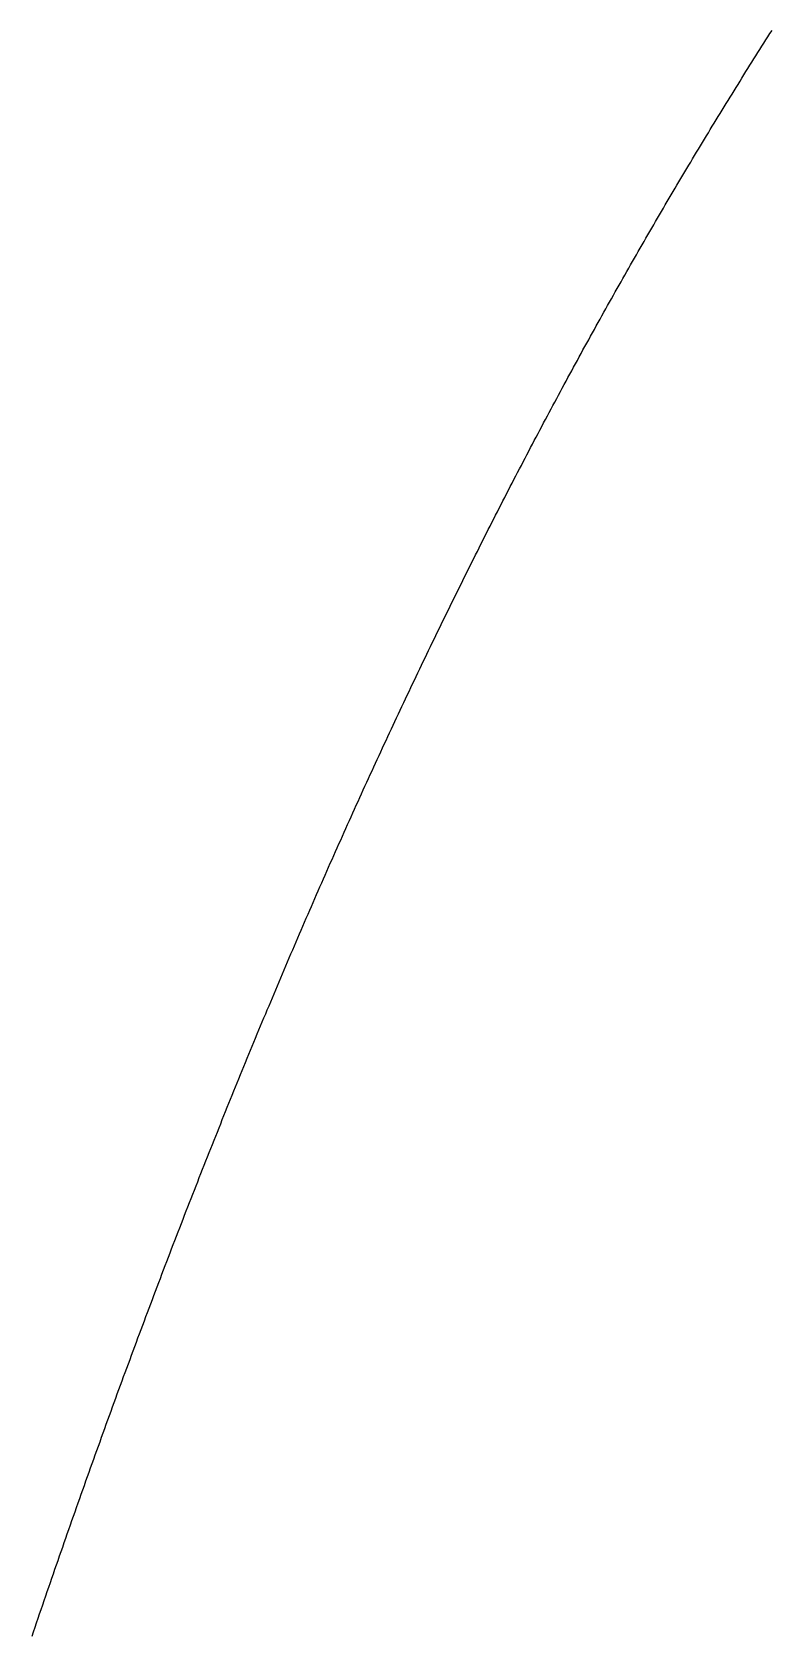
# Model space of a CAD drawing. Header units: millimetres. Extents: x 88 to 97873, y 32 to 55088.
# Drawn here: x 47985.706 to 47987.849, y 5232.905 to 5237.539 of the extents above; entities that cross this region are included whole.
import ezdxf

# ---------------------------------------------------------------- set-up
doc = ezdxf.new("R2010")
doc.units = ezdxf.units.MM
doc.header["$LTSCALE"] = 0.3

msp = doc.modelspace()

# ---------------------------------------------------------------- linework, layer by layer
for p, q in [((47987.8257, 5237.5075), (47987.8315, 5237.5166)), ((47987.8315, 5237.5166), (47987.8373, 5237.5257)), ((47987.8373, 5237.5257), (47987.8431, 5237.5348)), ((47987.8431, 5237.5348), (47987.849, 5237.544)), ((47987.7968, 5237.4616), (47987.8025, 5237.4708)), ((47987.8025, 5237.4708), (47987.8083, 5237.48)), ((47987.8083, 5237.48), (47987.8141, 5237.4891)), ((47987.8141, 5237.4891), (47987.8199, 5237.4983)), ((47987.8199, 5237.4983), (47987.8257, 5237.5075)), ((47987.7679, 5237.4156), (47987.7736, 5237.4248)), ((47987.7736, 5237.4248), (47987.7794, 5237.434)), ((47987.7794, 5237.434), (47987.7852, 5237.4432)), ((47987.7852, 5237.4432), (47987.791, 5237.4524)), ((47987.791, 5237.4524), (47987.7968, 5237.4616)), ((47987.7391, 5237.3693), (47987.7448, 5237.3786)), ((47987.7448, 5237.3786), (47987.7506, 5237.3879)), ((47987.7506, 5237.3879), (47987.7564, 5237.3971)), ((47987.7564, 5237.3971), (47987.7621, 5237.4064)), ((47987.7621, 5237.4064), (47987.7679, 5237.4156)), ((47987.7104, 5237.3229), (47987.7161, 5237.3322)), ((47987.7161, 5237.3322), (47987.7219, 5237.3415)), ((47987.7219, 5237.3415), (47987.7276, 5237.3508)), ((47987.7276, 5237.3508), (47987.7333, 5237.3601)), ((47987.7333, 5237.3601), (47987.7391, 5237.3693)), ((47987.6818, 5237.2762), (47987.6875, 5237.2855)), ((47987.6875, 5237.2855), (47987.6932, 5237.2949)), ((47987.6932, 5237.2949), (47987.6989, 5237.3042)), ((47987.6989, 5237.3042), (47987.7047, 5237.3135)), ((47987.7047, 5237.3135), (47987.7104, 5237.3229)), ((47987.6533, 5237.2293), (47987.659, 5237.2387)), ((47987.659, 5237.2387), (47987.6647, 5237.2481)), ((47987.6647, 5237.2481), (47987.6704, 5237.2574)), ((47987.6704, 5237.2574), (47987.6761, 5237.2668)), ((47987.6761, 5237.2668), (47987.6818, 5237.2762)), ((47987.6249, 5237.1822), (47987.6305, 5237.1916)), ((47987.6305, 5237.1916), (47987.6362, 5237.201)), ((47987.6362, 5237.201), (47987.6419, 5237.2105)), ((47987.6419, 5237.2105), (47987.6476, 5237.2199)), ((47987.6476, 5237.2199), (47987.6533, 5237.2293)), ((47987.6022, 5237.1443), (47987.6079, 5237.1538)), ((47987.6079, 5237.1538), (47987.6135, 5237.1632)), ((47987.6135, 5237.1632), (47987.6192, 5237.1727)), ((47987.6192, 5237.1727), (47987.6249, 5237.1822)), ((47987.5739, 5237.0968), (47987.5796, 5237.1063)), ((47987.5796, 5237.1063), (47987.5852, 5237.1158)), ((47987.5852, 5237.1158), (47987.5909, 5237.1253)), ((47987.5909, 5237.1253), (47987.5965, 5237.1348)), ((47987.5965, 5237.1348), (47987.6022, 5237.1443)), ((47987.5458, 5237.0491), (47987.5514, 5237.0586)), ((47987.5514, 5237.0586), (47987.557, 5237.0682)), ((47987.557, 5237.0682), (47987.5627, 5237.0777)), ((47987.5627, 5237.0777), (47987.5683, 5237.0873)), ((47987.5683, 5237.0873), (47987.5739, 5237.0968)), ((47987.5177, 5237.0011), (47987.5233, 5237.0107)), ((47987.5233, 5237.0107), (47987.5289, 5237.0203)), ((47987.5289, 5237.0203), (47987.5345, 5237.0299)), ((47987.5345, 5237.0299), (47987.5401, 5237.0395)), ((47987.5401, 5237.0395), (47987.5458, 5237.0491)), ((47987.4897, 5236.9529), (47987.4953, 5236.9626)), ((47987.4953, 5236.9626), (47987.5009, 5236.9722)), ((47987.5009, 5236.9722), (47987.5065, 5236.9819)), ((47987.5065, 5236.9819), (47987.5121, 5236.9915)), ((47987.5121, 5236.9915), (47987.5177, 5237.0011)), ((47987.4618, 5236.9045), (47987.4674, 5236.9142)), ((47987.4674, 5236.9142), (47987.4729, 5236.9239)), ((47987.4729, 5236.9239), (47987.4785, 5236.9336)), ((47987.4785, 5236.9336), (47987.4841, 5236.9433)), ((47987.4841, 5236.9433), (47987.4897, 5236.9529)), ((47987.4395, 5236.8657), (47987.4451, 5236.8754)), ((47987.4451, 5236.8754), (47987.4507, 5236.8851)), ((47987.4507, 5236.8851), (47987.4562, 5236.8948)), ((47987.4562, 5236.8948), (47987.4618, 5236.9045)), ((47987.4118, 5236.8169), (47987.4173, 5236.8266)), ((47987.4173, 5236.8266), (47987.4229, 5236.8364)), ((47987.4229, 5236.8364), (47987.4284, 5236.8462)), ((47987.4284, 5236.8462), (47987.434, 5236.8559)), ((47987.434, 5236.8559), (47987.4395, 5236.8657)), ((47987.3842, 5236.7679), (47987.3897, 5236.7777)), ((47987.3897, 5236.7777), (47987.3952, 5236.7875)), ((47987.3952, 5236.7875), (47987.4007, 5236.7973)), ((47987.4007, 5236.7973), (47987.4063, 5236.8071)), ((47987.4063, 5236.8071), (47987.4118, 5236.8169)), ((47987.3566, 5236.7186), (47987.3621, 5236.7285)), ((47987.3621, 5236.7285), (47987.3676, 5236.7383)), ((47987.3676, 5236.7383), (47987.3731, 5236.7482)), ((47987.3731, 5236.7482), (47987.3786, 5236.758)), ((47987.3786, 5236.758), (47987.3842, 5236.7679)), ((47987.3346, 5236.6791), (47987.3401, 5236.689)), ((47987.3401, 5236.689), (47987.3456, 5236.6989)), ((47987.3456, 5236.6989), (47987.3511, 5236.7087)), ((47987.3511, 5236.7087), (47987.3566, 5236.7186)), ((47987.3072, 5236.6294), (47987.3127, 5236.6394)), ((47987.3127, 5236.6394), (47987.3182, 5236.6493)), ((47987.3182, 5236.6493), (47987.3236, 5236.6592)), ((47987.3236, 5236.6592), (47987.3291, 5236.6692)), ((47987.3291, 5236.6692), (47987.3346, 5236.6791)), ((47987.2799, 5236.5796), (47987.2854, 5236.5895)), ((47987.2854, 5236.5895), (47987.2908, 5236.5995)), ((47987.2908, 5236.5995), (47987.2963, 5236.6095)), ((47987.2963, 5236.6095), (47987.3017, 5236.6195)), ((47987.3017, 5236.6195), (47987.3072, 5236.6294)), ((47987.2581, 5236.5395), (47987.2636, 5236.5495)), ((47987.2636, 5236.5495), (47987.269, 5236.5595)), ((47987.269, 5236.5595), (47987.2744, 5236.5696)), ((47987.2744, 5236.5696), (47987.2799, 5236.5796)), ((47987.231, 5236.4892), (47987.2364, 5236.4993)), ((47987.2364, 5236.4993), (47987.2418, 5236.5094)), ((47987.2418, 5236.5094), (47987.2472, 5236.5194)), ((47987.2472, 5236.5194), (47987.2527, 5236.5295)), ((47987.2527, 5236.5295), (47987.2581, 5236.5395)), ((47987.2093, 5236.4488), (47987.2147, 5236.4589)), ((47987.2147, 5236.4589), (47987.2201, 5236.469)), ((47987.2201, 5236.469), (47987.2255, 5236.4791)), ((47987.2255, 5236.4791), (47987.231, 5236.4892)), ((47987.1823, 5236.3982), (47987.1877, 5236.4083)), ((47987.1877, 5236.4083), (47987.1931, 5236.4185)), ((47987.1931, 5236.4185), (47987.1985, 5236.4286)), ((47987.1985, 5236.4286), (47987.2039, 5236.4387)), ((47987.2039, 5236.4387), (47987.2093, 5236.4488)), ((47987.1554, 5236.3472), (47987.1608, 5236.3574)), ((47987.1608, 5236.3574), (47987.1661, 5236.3676)), ((47987.1661, 5236.3676), (47987.1715, 5236.3778)), ((47987.1715, 5236.3778), (47987.1769, 5236.388)), ((47987.1769, 5236.388), (47987.1823, 5236.3982)), ((47987.1339, 5236.3063), (47987.1393, 5236.3166)), ((47987.1393, 5236.3166), (47987.1447, 5236.3268)), ((47987.1447, 5236.3268), (47987.15, 5236.337)), ((47987.15, 5236.337), (47987.1554, 5236.3472)), ((47987.1072, 5236.255), (47987.1125, 5236.2653)), ((47987.1125, 5236.2653), (47987.1179, 5236.2756)), ((47987.1179, 5236.2756), (47987.1232, 5236.2858)), ((47987.1232, 5236.2858), (47987.1286, 5236.2961)), ((47987.1286, 5236.2961), (47987.1339, 5236.3063)), ((47987.0858, 5236.2138), (47987.0912, 5236.2241)), ((47987.0912, 5236.2241), (47987.0965, 5236.2344)), ((47987.0965, 5236.2344), (47987.1018, 5236.2447)), ((47987.1018, 5236.2447), (47987.1072, 5236.255)), ((47987.0592, 5236.1621), (47987.0646, 5236.1724)), ((47987.0646, 5236.1724), (47987.0699, 5236.1828)), ((47987.0699, 5236.1828), (47987.0752, 5236.1931)), ((47987.0752, 5236.1931), (47987.0805, 5236.2035)), ((47987.0805, 5236.2035), (47987.0858, 5236.2138)), ((47987.038, 5236.1205), (47987.0433, 5236.1309)), ((47987.0433, 5236.1309), (47987.0486, 5236.1413)), ((47987.0486, 5236.1413), (47987.0539, 5236.1517)), ((47987.0539, 5236.1517), (47987.0592, 5236.1621)), ((47987.0116, 5236.0683), (47987.0169, 5236.0788)), ((47987.0169, 5236.0788), (47987.0222, 5236.0892)), ((47987.0222, 5236.0892), (47987.0274, 5236.0997)), ((47987.0274, 5236.0997), (47987.0327, 5236.1101)), ((47987.0327, 5236.1101), (47987.038, 5236.1205)), ((47986.9905, 5236.0264), (47986.9958, 5236.0369)), ((47986.9958, 5236.0369), (47987.001, 5236.0474)), ((47987.001, 5236.0474), (47987.0063, 5236.0579)), ((47987.0063, 5236.0579), (47987.0116, 5236.0683)), ((47986.9695, 5235.9844), (47986.9747, 5235.9949)), ((47986.9747, 5235.9949), (47986.98, 5236.0054)), ((47986.98, 5236.0054), (47986.9852, 5236.016)), ((47986.9852, 5236.016), (47986.9905, 5236.0264)), ((47986.9432, 5235.9316), (47986.9485, 5235.9422)), ((47986.9485, 5235.9422), (47986.9537, 5235.9528)), ((47986.9537, 5235.9528), (47986.959, 5235.9633)), ((47986.959, 5235.9633), (47986.9642, 5235.9739)), ((47986.9642, 5235.9739), (47986.9695, 5235.9844)), ((47986.9223, 5235.8893), (47986.9276, 5235.8999)), ((47986.9276, 5235.8999), (47986.9328, 5235.9105)), ((47986.9328, 5235.9105), (47986.938, 5235.9211)), ((47986.938, 5235.9211), (47986.9432, 5235.9316)), ((47986.9015, 5235.8467), (47986.9067, 5235.8574)), ((47986.9067, 5235.8574), (47986.9119, 5235.868)), ((47986.9119, 5235.868), (47986.9171, 5235.8787)), ((47986.9171, 5235.8787), (47986.9223, 5235.8893)), ((47986.8755, 5235.7934), (47986.8807, 5235.8041)), ((47986.8807, 5235.8041), (47986.8859, 5235.8147)), ((47986.8859, 5235.8147), (47986.8911, 5235.8254)), ((47986.8911, 5235.8254), (47986.8963, 5235.8361)), ((47986.8963, 5235.8361), (47986.9015, 5235.8467)), ((47986.8547, 5235.7505), (47986.8599, 5235.7612)), ((47986.8599, 5235.7612), (47986.8651, 5235.772)), ((47986.8651, 5235.772), (47986.8703, 5235.7827)), ((47986.8703, 5235.7827), (47986.8755, 5235.7934)), ((47986.8341, 5235.7075), (47986.8392, 5235.7183)), ((47986.8392, 5235.7183), (47986.8444, 5235.729)), ((47986.8444, 5235.729), (47986.8496, 5235.7398)), ((47986.8496, 5235.7398), (47986.8547, 5235.7505)), ((47986.8083, 5235.6535), (47986.8134, 5235.6643)), ((47986.8134, 5235.6643), (47986.8186, 5235.6751)), ((47986.8186, 5235.6751), (47986.8237, 5235.6859)), ((47986.8237, 5235.6859), (47986.8289, 5235.6967)), ((47986.8289, 5235.6967), (47986.8341, 5235.7075)), ((47986.7877, 5235.6101), (47986.7929, 5235.621)), ((47986.7929, 5235.621), (47986.798, 5235.6318)), ((47986.798, 5235.6318), (47986.8031, 5235.6427)), ((47986.8031, 5235.6427), (47986.8083, 5235.6535)), ((47986.7672, 5235.5666), (47986.7723, 5235.5775)), ((47986.7723, 5235.5775), (47986.7775, 5235.5884)), ((47986.7775, 5235.5884), (47986.7826, 5235.5993)), ((47986.7826, 5235.5993), (47986.7877, 5235.6101)), ((47986.7417, 5235.512), (47986.7468, 5235.523)), ((47986.7468, 5235.523), (47986.7519, 5235.5339)), ((47986.7519, 5235.5339), (47986.757, 5235.5448)), ((47986.757, 5235.5448), (47986.7621, 5235.5557)), ((47986.7621, 5235.5557), (47986.7672, 5235.5666)), ((47986.7213, 5235.4682), (47986.7264, 5235.4792)), ((47986.7264, 5235.4792), (47986.7315, 5235.4901)), ((47986.7315, 5235.4901), (47986.7366, 5235.5011)), ((47986.7366, 5235.5011), (47986.7417, 5235.512)), ((47986.7009, 5235.4242), (47986.706, 5235.4352)), ((47986.706, 5235.4352), (47986.7111, 5235.4462)), ((47986.7111, 5235.4462), (47986.7162, 5235.4572)), ((47986.7162, 5235.4572), (47986.7213, 5235.4682)), ((47986.6807, 5235.38), (47986.6857, 5235.3911)), ((47986.6857, 5235.3911), (47986.6908, 5235.4021)), ((47986.6908, 5235.4021), (47986.6959, 5235.4131)), ((47986.6959, 5235.4131), (47986.7009, 5235.4242)), ((47986.6604, 5235.3357), (47986.6655, 5235.3468)), ((47986.6655, 5235.3468), (47986.6705, 5235.3579)), ((47986.6705, 5235.3579), (47986.6756, 5235.3689)), ((47986.6756, 5235.3689), (47986.6807, 5235.38)), ((47986.6352, 5235.2801), (47986.6403, 5235.2912)), ((47986.6403, 5235.2912), (47986.6453, 5235.3024)), ((47986.6453, 5235.3024), (47986.6503, 5235.3135)), ((47986.6503, 5235.3135), (47986.6554, 5235.3246)), ((47986.6554, 5235.3246), (47986.6604, 5235.3357)), ((47986.6151, 5235.2354), (47986.6202, 5235.2466)), ((47986.6202, 5235.2466), (47986.6252, 5235.2578)), ((47986.6252, 5235.2578), (47986.6302, 5235.2689)), ((47986.6302, 5235.2689), (47986.6352, 5235.2801)), ((47986.5951, 5235.1906), (47986.6001, 5235.2018)), ((47986.6001, 5235.2018), (47986.6051, 5235.213)), ((47986.6051, 5235.213), (47986.6101, 5235.2242)), ((47986.6101, 5235.2242), (47986.6151, 5235.2354)), ((47986.5751, 5235.1456), (47986.5801, 5235.1569)), ((47986.5801, 5235.1569), (47986.5851, 5235.1681)), ((47986.5851, 5235.1681), (47986.5901, 5235.1794)), ((47986.5901, 5235.1794), (47986.5951, 5235.1906)), ((47986.5551, 5235.1005), (47986.5601, 5235.1118)), ((47986.5601, 5235.1118), (47986.5651, 5235.1231)), ((47986.5651, 5235.1231), (47986.5701, 5235.1344)), ((47986.5701, 5235.1344), (47986.5751, 5235.1456)), ((47986.5352, 5235.0552), (47986.5402, 5235.0665)), ((47986.5402, 5235.0665), (47986.5452, 5235.0779)), ((47986.5452, 5235.0779), (47986.5502, 5235.0892)), ((47986.5502, 5235.0892), (47986.5551, 5235.1005)), ((47986.5154, 5235.0098), (47986.5204, 5235.0211)), ((47986.5204, 5235.0211), (47986.5253, 5235.0325)), ((47986.5253, 5235.0325), (47986.5303, 5235.0439)), ((47986.5303, 5235.0439), (47986.5352, 5235.0552)), ((47986.4956, 5234.9642), (47986.5006, 5234.9756)), ((47986.5006, 5234.9756), (47986.5055, 5234.987)), ((47986.5055, 5234.987), (47986.5105, 5234.9984)), ((47986.5105, 5234.9984), (47986.5154, 5235.0098)), ((47986.4759, 5234.9184), (47986.4808, 5234.9299)), ((47986.4808, 5234.9299), (47986.4857, 5234.9413)), ((47986.4857, 5234.9413), (47986.4907, 5234.9528)), ((47986.4907, 5234.9528), (47986.4956, 5234.9642)), ((47986.4562, 5234.8725), (47986.4611, 5234.884)), ((47986.4611, 5234.884), (47986.466, 5234.8955)), ((47986.466, 5234.8955), (47986.471, 5234.907)), ((47986.471, 5234.907), (47986.4759, 5234.9184)), ((47986.4366, 5234.8264), (47986.4415, 5234.838)), ((47986.4415, 5234.838), (47986.4464, 5234.8495)), ((47986.4464, 5234.8495), (47986.4513, 5234.861)), ((47986.4513, 5234.861), (47986.4562, 5234.8725)), ((47986.417, 5234.7802), (47986.4219, 5234.7918)), ((47986.4219, 5234.7918), (47986.4268, 5234.8033)), ((47986.4268, 5234.8033), (47986.4317, 5234.8149)), ((47986.4317, 5234.8149), (47986.4366, 5234.8264)), ((47986.3975, 5234.7338), (47986.4023, 5234.7454)), ((47986.4023, 5234.7454), (47986.4072, 5234.757)), ((47986.4072, 5234.757), (47986.4121, 5234.7686)), ((47986.4121, 5234.7686), (47986.417, 5234.7802)), ((47986.378, 5234.6873), (47986.3829, 5234.6989)), ((47986.3829, 5234.6989), (47986.3877, 5234.7106)), ((47986.3877, 5234.7106), (47986.3926, 5234.7222)), ((47986.3926, 5234.7222), (47986.3975, 5234.7338)), ((47986.3586, 5234.6406), (47986.3634, 5234.6523)), ((47986.3634, 5234.6523), (47986.3683, 5234.664)), ((47986.3683, 5234.664), (47986.3731, 5234.6756)), ((47986.3731, 5234.6756), (47986.378, 5234.6873)), ((47986.3392, 5234.5937), (47986.344, 5234.6054)), ((47986.344, 5234.6054), (47986.3489, 5234.6172)), ((47986.3489, 5234.6172), (47986.3537, 5234.6289)), ((47986.3537, 5234.6289), (47986.3586, 5234.6406)), ((47986.3199, 5234.5467), (47986.3247, 5234.5585)), ((47986.3247, 5234.5585), (47986.3295, 5234.5702)), ((47986.3295, 5234.5702), (47986.3344, 5234.582)), ((47986.3344, 5234.582), (47986.3392, 5234.5937)), ((47986.3006, 5234.4995), (47986.3054, 5234.5113)), ((47986.3054, 5234.5113), (47986.3102, 5234.5231)), ((47986.3102, 5234.5231), (47986.3151, 5234.5349)), ((47986.3151, 5234.5349), (47986.3199, 5234.5467)), ((47986.2814, 5234.4522), (47986.2862, 5234.464)), ((47986.2862, 5234.464), (47986.291, 5234.4759)), ((47986.291, 5234.4759), (47986.2958, 5234.4877)), ((47986.2958, 5234.4877), (47986.3006, 5234.4995)), ((47986.2622, 5234.4047), (47986.267, 5234.4166)), ((47986.267, 5234.4166), (47986.2718, 5234.4285)), ((47986.2718, 5234.4285), (47986.2766, 5234.4403)), ((47986.2766, 5234.4403), (47986.2814, 5234.4522)), ((47986.2431, 5234.357), (47986.2479, 5234.369)), ((47986.2479, 5234.369), (47986.2527, 5234.3809)), ((47986.2527, 5234.3809), (47986.2574, 5234.3928)), ((47986.2574, 5234.3928), (47986.2622, 5234.4047)), ((47986.224, 5234.3092), (47986.2288, 5234.3212)), ((47986.2288, 5234.3212), (47986.2336, 5234.3332)), ((47986.2336, 5234.3332), (47986.2383, 5234.3451)), ((47986.2383, 5234.3451), (47986.2431, 5234.357)), ((47986.205, 5234.2613), (47986.2098, 5234.2733)), ((47986.2098, 5234.2733), (47986.2145, 5234.2853)), ((47986.2145, 5234.2853), (47986.2193, 5234.2973)), ((47986.2193, 5234.2973), (47986.224, 5234.3092)), ((47986.1861, 5234.2132), (47986.1908, 5234.2252)), ((47986.1908, 5234.2252), (47986.1956, 5234.2373)), ((47986.1956, 5234.2373), (47986.2003, 5234.2493)), ((47986.2003, 5234.2493), (47986.205, 5234.2613)), ((47986.1719, 5234.177), (47986.1766, 5234.1891)), ((47986.1766, 5234.1891), (47986.1813, 5234.2011)), ((47986.1813, 5234.2011), (47986.1861, 5234.2132)), ((47986.153, 5234.1286), (47986.1577, 5234.1407)), ((47986.1577, 5234.1407), (47986.1624, 5234.1528)), ((47986.1624, 5234.1528), (47986.1672, 5234.1649)), ((47986.1672, 5234.1649), (47986.1719, 5234.177)), ((47986.1342, 5234.0801), (47986.1389, 5234.0922)), ((47986.1389, 5234.0922), (47986.1436, 5234.1044)), ((47986.1436, 5234.1044), (47986.1483, 5234.1165)), ((47986.1483, 5234.1165), (47986.153, 5234.1286)), ((47986.1154, 5234.0314), (47986.1201, 5234.0436)), ((47986.1201, 5234.0436), (47986.1248, 5234.0558)), ((47986.1248, 5234.0558), (47986.1295, 5234.0679)), ((47986.1295, 5234.0679), (47986.1342, 5234.0801)), ((47986.0967, 5233.9826), (47986.1014, 5233.9948)), ((47986.1014, 5233.9948), (47986.1061, 5234.007)), ((47986.1061, 5234.007), (47986.1107, 5234.0192)), ((47986.1107, 5234.0192), (47986.1154, 5234.0314)), ((47986.0827, 5233.9459), (47986.0874, 5233.9581)), ((47986.0874, 5233.9581), (47986.092, 5233.9704)), ((47986.092, 5233.9704), (47986.0967, 5233.9826)), ((47986.0641, 5233.8968), (47986.0687, 5233.9091)), ((47986.0687, 5233.9091), (47986.0734, 5233.9214)), ((47986.0734, 5233.9214), (47986.078, 5233.9336)), ((47986.078, 5233.9336), (47986.0827, 5233.9459)), ((47986.0455, 5233.8476), (47986.0501, 5233.8599)), ((47986.0501, 5233.8599), (47986.0548, 5233.8722)), ((47986.0548, 5233.8722), (47986.0594, 5233.8845)), ((47986.0594, 5233.8845), (47986.0641, 5233.8968)), ((47986.027, 5233.7982), (47986.0316, 5233.8105)), ((47986.0316, 5233.8105), (47986.0362, 5233.8229)), ((47986.0362, 5233.8229), (47986.0409, 5233.8352)), ((47986.0409, 5233.8352), (47986.0455, 5233.8476)), ((47986.0131, 5233.7611), (47986.0177, 5233.7734)), ((47986.0177, 5233.7734), (47986.0223, 5233.7858)), ((47986.0223, 5233.7858), (47986.027, 5233.7982)), ((47985.9947, 5233.7114), (47985.9993, 5233.7239)), ((47985.9993, 5233.7239), (47986.0039, 5233.7363)), ((47986.0039, 5233.7363), (47986.0085, 5233.7487)), ((47986.0085, 5233.7487), (47986.0131, 5233.7611)), ((47985.9763, 5233.6617), (47985.9809, 5233.6741)), ((47985.9809, 5233.6741), (47985.9855, 5233.6866)), ((47985.9855, 5233.6866), (47985.9901, 5233.699)), ((47985.9901, 5233.699), (47985.9947, 5233.7114)), ((47985.9579, 5233.6117), (47985.9625, 5233.6242)), ((47985.9625, 5233.6242), (47985.9671, 5233.6367)), ((47985.9671, 5233.6367), (47985.9717, 5233.6492)), ((47985.9717, 5233.6492), (47985.9763, 5233.6617)), ((47985.9442, 5233.5742), (47985.9488, 5233.5867)), ((47985.9488, 5233.5867), (47985.9533, 5233.5992)), ((47985.9533, 5233.5992), (47985.9579, 5233.6117)), ((47985.9259, 5233.524), (47985.9305, 5233.5366)), ((47985.9305, 5233.5366), (47985.9351, 5233.5491)), ((47985.9351, 5233.5491), (47985.9396, 5233.5617)), ((47985.9396, 5233.5617), (47985.9442, 5233.5742)), ((47985.9077, 5233.4737), (47985.9123, 5233.4863)), ((47985.9123, 5233.4863), (47985.9168, 5233.4989)), ((47985.9168, 5233.4989), (47985.9214, 5233.5115)), ((47985.9214, 5233.5115), (47985.9259, 5233.524)), ((47985.8941, 5233.4359), (47985.8986, 5233.4485)), ((47985.8986, 5233.4485), (47985.9032, 5233.4611)), ((47985.9032, 5233.4611), (47985.9077, 5233.4737)), ((47985.876, 5233.3854), (47985.8805, 5233.398)), ((47985.8805, 5233.398), (47985.885, 5233.4107)), ((47985.885, 5233.4107), (47985.8896, 5233.4233)), ((47985.8896, 5233.4233), (47985.8941, 5233.4359)), ((47985.8579, 5233.3347), (47985.8624, 5233.3474)), ((47985.8624, 5233.3474), (47985.867, 5233.36)), ((47985.867, 5233.36), (47985.8715, 5233.3727)), ((47985.8715, 5233.3727), (47985.876, 5233.3854)), ((47985.8444, 5233.2966), (47985.8489, 5233.3093)), ((47985.8489, 5233.3093), (47985.8534, 5233.322)), ((47985.8534, 5233.322), (47985.8579, 5233.3347)), ((47985.8264, 5233.2456), (47985.8309, 5233.2584)), ((47985.8309, 5233.2584), (47985.8354, 5233.2711)), ((47985.8354, 5233.2711), (47985.8399, 5233.2838)), ((47985.8399, 5233.2838), (47985.8444, 5233.2966)), ((47985.8085, 5233.1946), (47985.813, 5233.2073)), ((47985.813, 5233.2073), (47985.8174, 5233.2201)), ((47985.8174, 5233.2201), (47985.8219, 5233.2329)), ((47985.8219, 5233.2329), (47985.8264, 5233.2456)), ((47985.7951, 5233.1562), (47985.7995, 5233.169)), ((47985.7995, 5233.169), (47985.804, 5233.1818)), ((47985.804, 5233.1818), (47985.8085, 5233.1946)), ((47985.7772, 5233.1049), (47985.7817, 5233.1177)), ((47985.7817, 5233.1177), (47985.7861, 5233.1305)), ((47985.7861, 5233.1305), (47985.7906, 5233.1434)), ((47985.7906, 5233.1434), (47985.7951, 5233.1562)), ((47985.7594, 5233.0534), (47985.7639, 5233.0663)), ((47985.7639, 5233.0663), (47985.7683, 5233.0792)), ((47985.7683, 5233.0792), (47985.7728, 5233.092)), ((47985.7728, 5233.092), (47985.7772, 5233.1049)), ((47985.7461, 5233.0148), (47985.7505, 5233.0277)), ((47985.7505, 5233.0277), (47985.755, 5233.0405)), ((47985.755, 5233.0405), (47985.7594, 5233.0534)), ((47985.7284, 5232.9631), (47985.7328, 5232.976)), ((47985.7328, 5232.976), (47985.7372, 5232.9889)), ((47985.7372, 5232.9889), (47985.7417, 5233.0019)), ((47985.7417, 5233.0019), (47985.7461, 5233.0148)), ((47985.7151, 5232.9243), (47985.7196, 5232.9372)), ((47985.7196, 5232.9372), (47985.724, 5232.9502)), ((47985.724, 5232.9502), (47985.7284, 5232.9631)), ((47985.7063, 5232.8983), (47985.7107, 5232.9113)), ((47985.7107, 5232.9113), (47985.7151, 5232.9243))]:
    msp.add_line(p, q)

doc.saveas('drawing.dxf')
